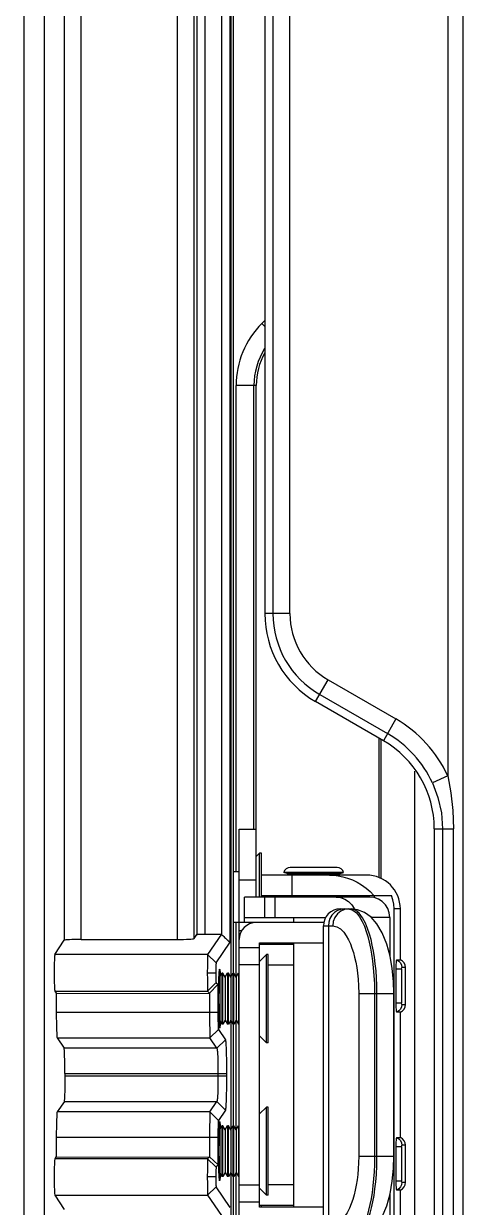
# Model space of a CAD drawing. Header units: millimetres. Extents: x -3132 to 28633, y 682 to 5849.
# Drawn here: x -695.4 to -669.5, y 2109.2 to 2179.1 of the extents above; entities that cross this region are included whole.
import ezdxf

# ---------------------------------------------------------------- set-up
doc = ezdxf.new("R2010")
doc.units = ezdxf.units.MM

msp = doc.modelspace()

# ---------------------------------------------------------------- linework, layer by layer
at = {"linetype": 'Continuous'}
for p, q in [((-669.454, 1998.486), (-669.454, 2425.883)), ((-695.402, 2411.041), (-695.402, 2104.595)), ((-694.176, 2105.401), (-694.176, 2378.386)), ((-683.17, 2351.292), (-683.17, 2122.824)), ((-693.004, 2349.108), (-693.004, 2125.007)), ((-692.005, 2125.058), (-692.005, 2349.058)), ((-686.346, 2349.058), (-686.346, 2125.058)), ((-683.224, 2124.897), (-683.224, 2349.219)), ((-685.346, 2125.108), (-685.346, 2349.007)), ((-685.188, 2348.769), (-685.188, 2125.347)), ((-684.688, 2125.372), (-684.688, 2348.743)), ((-683.732, 2348.752), (-683.732, 2125.364)), ((-670.37, 2339.4), (-670.37, 2134.716)), ((-680.687, 2329.82), (-680.687, 2144.295)), ((-679.688, 2144.295), (-679.688, 2329.82)), ((-683.032, 2227.719), (-683.032, 2123.058)), ((-681.17, 2222.162), (-681.17, 2144.295)), ((-681.17, 2161.604), (-681.345, 2161.429)), ((-681.345, 2161.429), (-681.17, 2161.255)), ((-681.676, 2157.761), (-682.864, 2157.761)), ((-682.864, 2129.058), (-682.864, 2157.761)), ((-681.811, 2131.558), (-681.811, 2157.761)), ((-681.676, 2131.558), (-681.676, 2157.761)), ((-679.688, 2144.295), (-681.17, 2144.295)), ((-678.17, 2139.099), (-677.429, 2140.383)), ((-677.429, 2140.383), (-673.429, 2138.074)), ((-677.929, 2139.518), (-673.929, 2137.208)), ((-674.17, 2136.79), (-678.17, 2139.099)), ((-673.429, 2138.074), (-674.17, 2136.79)), ((-674.45, 2136.951), (-674.45, 2128.711)), ((-674.308, 2128.662), (-674.308, 2136.869)), ((-672.311, 2067.509), (-672.311, 2134.995)), ((-670.37, 2134.716), (-671.279, 2134.299)), ((-682.675, 2131.558), (-681.675, 2131.558)), ((-682.675, 2102.558), (-682.675, 2131.558)), ((-681.675, 2127.558), (-681.675, 2131.558)), ((-671.17, 2131.594), (-670.027, 2131.594)), ((-671.17, 2131.594), (-671.17, 2071.002)), ((-670.683, 2131.594), (-670.683, 2070.068)), ((-670.027, 2070.068), (-670.027, 2131.594)), ((-681.475, 2130.158), (-681.675, 2129.957)), ((-681.375, 2130.158), (-681.475, 2130.158)), ((-681.475, 2127.558), (-681.475, 2130.158)), ((-681.375, 2127.558), (-681.375, 2130.158)), ((-682.675, 2129.058), (-683.025, 2129.058)), ((-676.523, 2129.005), (-680.049, 2129.005)), ((-679.855, 2128.958), (-680.049, 2129.005)), ((-679.855, 2128.958), (-676.717, 2128.958)), ((-676.903, 2129.303), (-679.67, 2129.303)), ((-679.486, 2128.958), (-679.486, 2128.858)), ((-677.086, 2128.958), (-677.086, 2128.858)), ((-676.717, 2128.958), (-676.523, 2129.005)), ((-681.675, 2128.558), (-682.675, 2128.558)), ((-675.171, 2128.858), (-681.375, 2128.858)), ((-679.556, 2127.658), (-679.556, 2128.858)), ((-674.978, 2127.558), (-682.375, 2127.558)), ((-682.375, 2126.058), (-682.375, 2127.558)), ((-681.375, 2127.658), (-673.702, 2127.658)), ((-681.175, 2126.358), (-681.175, 2127.558)), ((-680.57, 2127.558), (-680.57, 2126.358)), ((-679.486, 2127.658), (-679.486, 2127.558)), ((-677.086, 2127.658), (-677.086, 2127.558)), ((-674.722, 2127.658), (-674.722, 2127.529)), ((-676.714, 2126.858), (-676.078, 2126.858)), ((-676.483, 2126.858), (-676.691, 2126.833)), ((-673.171, 2126.858), (-673.537, 2126.858)), ((-673.537, 2107.258), (-673.537, 2126.858)), ((-673.171, 2123.858), (-673.171, 2126.858)), ((-682.375, 2126.358), (-677.573, 2126.358)), ((-679.486, 2126.358), (-679.486, 2126.058)), ((-673.793, 2126.358), (-674.886, 2126.358)), ((-673.793, 2126.358), (-673.793, 2124.129)), ((-684.914, 2125.369), (-684.871, 2125.371)), ((-684.804, 2125.372), (-684.758, 2125.372)), ((-684.688, 2125.372), (-683.732, 2125.364)), ((-677.695, 2126.058), (-683.025, 2126.058)), ((-682.864, 2122.824), (-682.864, 2126.058)), ((-682.535, 2125.558), (-682.675, 2125.558)), ((-677.714, 2125.858), (-677.158, 2125.858)), ((-677.714, 2108.258), (-677.714, 2125.858)), ((-677.417, 2125.858), (-677.417, 2108.258)), ((-693.564, 2124.167), (-693.004, 2125.007)), ((-692.005, 2125.058), (-686.346, 2125.058)), ((-685.346, 2125.108), (-685.188, 2125.347)), ((-685.029, 2125.365), (-684.994, 2125.367)), ((-684.994, 2125.367), (-684.955, 2125.368)), ((-684.955, 2125.368), (-684.914, 2125.369)), ((-683.732, 2125.364), (-684.544, 2124.167)), ((-684.043, 2123.666), (-683.224, 2124.897)), ((-683.648, 2125.28), (-683.594, 2125.227)), ((-683.594, 2125.227), (-683.543, 2125.178)), ((-683.543, 2125.178), (-683.496, 2125.133)), ((-683.496, 2125.133), (-683.453, 2125.092)), ((-683.395, 2125.038), (-683.362, 2125.007)), ((-681.475, 2124.858), (-677.714, 2124.858)), ((-681.475, 2109.258), (-681.475, 2124.858)), ((-679.486, 2124.758), (-681.475, 2124.758)), ((-681.375, 2124.758), (-681.375, 2124.858)), ((-679.486, 2124.858), (-679.486, 2109.258)), ((-684.544, 2124.167), (-693.564, 2124.167)), ((-684.043, 2123.666), (-684.544, 2124.167)), ((-681.475, 2124.558), (-682.675, 2124.558)), ((-681.075, 2124.158), (-681.475, 2123.755)), ((-680.975, 2124.158), (-681.075, 2124.158)), ((-681.075, 2118.958), (-681.075, 2124.158)), ((-680.975, 2118.958), (-680.975, 2124.158)), ((-684.06, 2123.3), (-684.061, 2123.24)), ((-684.058, 2123.417), (-684.06, 2123.359)), ((-684.06, 2123.359), (-684.06, 2123.3)), ((-684.057, 2123.471), (-684.058, 2123.417)), ((-681.475, 2123.558), (-682.675, 2123.558)), ((-680.975, 2123.558), (-679.486, 2123.558)), ((-673.094, 2123.308), (-673.443, 2123.308)), ((-673.443, 2123.308), (-673.443, 2121.308)), ((-673.383, 2123.858), (-673.171, 2123.858)), ((-673.094, 2123.308), (-673.094, 2121.308)), ((-672.871, 2123.4), (-673.084, 2123.4)), ((-672.871, 2121.216), (-672.871, 2123.4)), ((-684.563, 2123.086), (-684.062, 2123.086)), ((-684.061, 2123.179), (-684.062, 2123.086)), ((-684.061, 2123.24), (-684.061, 2123.179)), ((-683.834, 2122.824), (-683.873, 2122.89)), ((-683.834, 2122.824), (-683.699, 2123.058)), ((-683.834, 2122.824), (-683.834, 2120.292)), ((-683.804, 2123.067), (-683.796, 2122.889)), ((-683.645, 2123.058), (-683.699, 2123.058)), ((-683.699, 2123.058), (-683.699, 2120.058)), ((-683.51, 2122.824), (-683.645, 2123.058)), ((-683.645, 2120.058), (-683.645, 2123.058)), ((-683.51, 2122.824), (-683.374, 2123.058)), ((-683.51, 2122.824), (-683.51, 2120.292)), ((-683.32, 2123.058), (-683.374, 2123.058)), ((-683.374, 2123.058), (-683.374, 2120.058)), ((-683.185, 2122.824), (-683.32, 2123.058)), ((-683.32, 2120.058), (-683.32, 2123.058)), ((-683.185, 2122.824), (-683.05, 2123.058)), ((-683.185, 2122.824), (-683.185, 2120.292)), ((-682.996, 2123.058), (-683.05, 2123.058)), ((-683.05, 2123.058), (-683.05, 2120.058)), ((-682.86, 2122.824), (-682.996, 2123.058)), ((-682.996, 2120.058), (-682.996, 2123.058)), ((-682.86, 2122.824), (-682.725, 2123.058)), ((-682.86, 2122.824), (-682.86, 2120.292)), ((-682.675, 2123.058), (-682.725, 2123.058)), ((-682.725, 2123.058), (-682.725, 2120.058)), ((-693.564, 2122.006), (-684.544, 2122.006)), ((-693.564, 2122.006), (-693.477, 2121.875)), ((-693.477, 2121.907), (-693.477, 2120.741)), ((-684.063, 2122.486), (-684.544, 2122.006)), ((-684.544, 2122.006), (-684.444, 2121.887)), ((-683.939, 2122.389), (-684.44, 2121.883)), ((-684.44, 2121.883), (-684.44, 2120.741)), ((-683.92, 2122.369), (-684.063, 2122.486)), ((-693.477, 2121.875), (-684.44, 2121.874)), ((-675.629, 2121.858), (-673.55, 2121.858)), ((-675.629, 2121.858), (-675.629, 2112.258)), ((-674.694, 2121.858), (-674.694, 2112.258)), ((-674.55, 2112.258), (-674.55, 2121.858)), ((-673.55, 2112.258), (-673.55, 2121.858)), ((-673.443, 2121.308), (-673.094, 2121.308)), ((-673.084, 2121.216), (-672.871, 2121.216)), ((-683.939, 2120.741), (-693.477, 2120.741)), ((-683.939, 2120.56), (-683.938, 2120.45)), ((-673.171, 2120.758), (-673.383, 2120.758)), ((-673.171, 2113.358), (-673.171, 2120.758)), ((-683.938, 2120.45), (-683.936, 2120.341)), ((-683.936, 2120.341), (-683.934, 2120.234)), ((-683.934, 2120.234), (-683.932, 2120.133)), ((-683.932, 2120.133), (-683.93, 2120.07)), ((-683.93, 2120.07), (-683.928, 2120.011)), ((-683.928, 2120.011), (-683.926, 2119.957)), ((-683.926, 2119.957), (-683.924, 2119.909)), ((-683.834, 2120.292), (-683.873, 2120.225)), ((-683.834, 2120.292), (-683.699, 2120.058)), ((-683.645, 2120.058), (-683.699, 2120.058)), ((-683.51, 2120.292), (-683.645, 2120.058)), ((-683.51, 2120.292), (-683.374, 2120.058)), ((-683.32, 2120.058), (-683.374, 2120.058)), ((-683.185, 2120.292), (-683.32, 2120.058)), ((-683.185, 2120.292), (-683.05, 2120.058)), ((-683.17, 2120.292), (-683.17, 2113.824)), ((-682.996, 2120.058), (-683.05, 2120.058)), ((-683.032, 2120.058), (-683.032, 2118.465)), ((-682.86, 2120.292), (-682.996, 2120.058)), ((-682.864, 2113.824), (-682.864, 2120.292)), ((-682.86, 2120.292), (-682.725, 2120.058)), ((-682.675, 2120.058), (-682.725, 2120.058)), ((-693.427, 2119.243), (-684.407, 2119.243)), ((-693.427, 2119.243), (-693.02, 2118.632)), ((-684.413, 2119.463), (-684.411, 2119.399)), ((-683.906, 2119.744), (-684.407, 2119.243)), ((-684, 2118.632), (-684.407, 2119.243)), ((-683.499, 2119.133), (-684, 2118.632)), ((-683.906, 2119.744), (-683.499, 2119.133)), ((-681.075, 2118.958), (-681.475, 2119.361)), ((-684, 2118.632), (-693.02, 2118.632)), ((-683.467, 2118.857), (-683.463, 2118.782)), ((-683.463, 2118.782), (-683.459, 2118.699)), ((-683.459, 2118.699), (-683.456, 2118.608)), ((-683.456, 2118.608), (-683.452, 2118.509)), ((-683.452, 2118.509), (-683.449, 2118.404)), ((-683.449, 2118.404), (-683.446, 2118.293)), ((-683.032, 2118.464), (-683.032, 2115.652)), ((-680.975, 2118.958), (-681.075, 2118.958)), ((-683.945, 2118.035), (-683.943, 2117.947)), ((-683.943, 2117.947), (-683.942, 2117.856)), ((-683.942, 2117.856), (-683.941, 2117.76)), ((-683.446, 2118.293), (-683.443, 2118.178)), ((-683.443, 2118.178), (-683.441, 2118.06)), ((-683.441, 2118.06), (-683.439, 2117.938)), ((-683.439, 2117.938), (-683.437, 2117.815)), ((-683.437, 2117.815), (-683.436, 2117.691)), ((-683.436, 2117.691), (-683.434, 2117.567)), ((-692.97, 2117.134), (-683.433, 2117.134)), ((-692.97, 2117.134), (-692.97, 2116.981)), ((-683.937, 2117.349), (-683.936, 2117.242)), ((-683.936, 2117.242), (-683.934, 2117.134)), ((-683.934, 2117.134), (-683.934, 2116.981)), ((-683.434, 2117.567), (-683.434, 2117.442)), ((-683.434, 2117.442), (-683.433, 2117.319)), ((-683.433, 2117.319), (-683.433, 2117.196)), ((-683.433, 2117.196), (-683.433, 2116.859)), ((-683.433, 2116.981), (-692.97, 2116.981)), ((-683.941, 2116.299), (-683.943, 2116.203)), ((-683.94, 2116.397), (-683.941, 2116.299)), ((-683.938, 2116.71), (-683.94, 2116.397)), ((-683.937, 2116.818), (-683.938, 2116.71)), ((-683.436, 2116.362), (-683.438, 2116.239)), ((-683.435, 2116.487), (-683.436, 2116.362)), ((-683.434, 2116.611), (-683.435, 2116.487)), ((-683.433, 2116.735), (-683.434, 2116.611)), ((-683.433, 2116.859), (-683.433, 2116.735)), ((-683.451, 2115.659), (-683.454, 2115.557)), ((-683.447, 2115.767), (-683.451, 2115.659)), ((-683.445, 2115.88), (-683.447, 2115.767)), ((-683.442, 2115.997), (-683.445, 2115.88)), ((-683.44, 2116.117), (-683.442, 2115.997)), ((-683.438, 2116.239), (-683.44, 2116.117)), ((-683.032, 2115.65), (-683.032, 2114.058)), ((-692.995, 2115.483), (-693.427, 2114.872)), ((-692.995, 2115.483), (-684, 2115.483)), ((-684.407, 2114.872), (-684, 2115.483)), ((-683.499, 2114.983), (-684, 2115.483)), ((-683.499, 2114.983), (-683.906, 2114.372)), ((-683.458, 2115.462), (-683.461, 2115.374)), ((-683.454, 2115.557), (-683.458, 2115.462)), ((-681.075, 2115.158), (-681.475, 2114.755)), ((-680.975, 2115.158), (-681.075, 2115.158)), ((-681.075, 2109.958), (-681.075, 2115.158)), ((-680.975, 2109.958), (-680.975, 2115.158)), ((-684.407, 2114.872), (-693.427, 2114.872)), ((-683.906, 2114.372), (-684.407, 2114.872)), ((-684.427, 2113.976), (-684.436, 2113.605)), ((-683.938, 2113.629), (-683.939, 2113.52)), ((-683.939, 2113.52), (-683.939, 2111.727)), ((-683.937, 2113.739), (-683.938, 2113.629)), ((-683.935, 2113.846), (-683.937, 2113.739)), ((-683.933, 2113.949), (-683.935, 2113.846)), ((-683.931, 2114.015), (-683.933, 2113.949)), ((-683.929, 2114.076), (-683.931, 2114.015)), ((-683.927, 2114.132), (-683.929, 2114.076)), ((-683.834, 2113.824), (-683.873, 2113.89)), ((-683.834, 2113.824), (-683.699, 2114.058)), ((-683.834, 2113.824), (-683.834, 2111.292)), ((-683.804, 2114.067), (-683.796, 2113.889)), ((-683.645, 2114.058), (-683.699, 2114.058)), ((-683.699, 2114.058), (-683.699, 2111.058)), ((-683.51, 2113.824), (-683.645, 2114.058)), ((-683.645, 2111.058), (-683.645, 2114.058)), ((-683.51, 2113.824), (-683.374, 2114.058)), ((-683.51, 2113.824), (-683.51, 2111.292)), ((-683.32, 2114.058), (-683.374, 2114.058)), ((-683.374, 2114.058), (-683.374, 2111.058)), ((-683.185, 2113.824), (-683.32, 2114.058)), ((-683.32, 2111.058), (-683.32, 2114.058)), ((-683.185, 2113.824), (-683.05, 2114.058)), ((-683.185, 2113.824), (-683.185, 2111.292)), ((-682.996, 2114.058), (-683.05, 2114.058)), ((-683.05, 2114.058), (-683.05, 2111.058)), ((-682.86, 2113.824), (-682.996, 2114.058)), ((-682.996, 2111.058), (-682.996, 2114.058)), ((-682.86, 2113.824), (-682.725, 2114.058)), ((-682.86, 2113.824), (-682.86, 2111.292)), ((-682.675, 2114.058), (-682.725, 2114.058)), ((-682.725, 2114.058), (-682.725, 2111.058)), ((-693.477, 2113.375), (-683.939, 2113.375)), ((-693.477, 2113.375), (-693.477, 2112.208)), ((-684.44, 2113.375), (-684.44, 2112.225)), ((-673.094, 2112.808), (-673.443, 2112.808)), ((-673.443, 2112.808), (-673.443, 2110.808)), ((-673.383, 2113.358), (-673.171, 2113.358)), ((-673.094, 2112.808), (-673.094, 2110.808)), ((-672.871, 2112.9), (-673.084, 2112.9)), ((-672.871, 2110.716), (-672.871, 2112.9)), ((-693.477, 2112.241), (-693.564, 2112.11)), ((-684.544, 2112.11), (-693.564, 2112.11)), ((-693.477, 2112.208), (-684.44, 2112.225)), ((-684.44, 2112.225), (-684.544, 2112.11)), ((-684.056, 2111.623), (-684.544, 2112.11)), ((-683.92, 2111.746), (-684.44, 2112.225)), ((-675.629, 2112.258), (-673.55, 2112.258)), ((-684.056, 2111.623), (-683.92, 2111.746)), ((-684.062, 2111.03), (-684.563, 2111.03)), ((-684.062, 2111.03), (-684.061, 2110.936)), ((-684.061, 2110.936), (-684.061, 2110.876)), ((-684.061, 2110.876), (-684.06, 2110.816)), ((-684.06, 2110.816), (-684.06, 2110.756)), ((-684.06, 2110.756), (-684.058, 2110.699)), ((-684.058, 2110.699), (-684.057, 2110.645)), ((-683.834, 2111.292), (-683.873, 2111.225)), ((-683.834, 2111.292), (-683.699, 2111.058)), ((-683.645, 2111.058), (-683.699, 2111.058)), ((-683.51, 2111.292), (-683.645, 2111.058)), ((-683.51, 2111.292), (-683.374, 2111.058)), ((-683.32, 2111.058), (-683.374, 2111.058)), ((-683.185, 2111.292), (-683.32, 2111.058)), ((-683.185, 2111.292), (-683.05, 2111.058)), ((-683.17, 2111.292), (-683.17, 2096.258)), ((-682.996, 2111.058), (-683.05, 2111.058)), ((-683.032, 2111.058), (-683.032, 2096.258)), ((-682.86, 2111.292), (-682.996, 2111.058)), ((-682.864, 2108.058), (-682.864, 2111.292)), ((-682.86, 2111.292), (-682.725, 2111.058)), ((-682.675, 2111.058), (-682.725, 2111.058)), ((-673.443, 2110.808), (-673.094, 2110.808)), ((-673.084, 2110.716), (-672.871, 2110.716)), ((-684.544, 2109.949), (-684.043, 2110.449)), ((-684.057, 2110.645), (-684.055, 2110.596)), ((-683.224, 2109.219), (-684.043, 2110.449)), ((-682.675, 2110.558), (-681.475, 2110.558)), ((-681.075, 2109.958), (-681.475, 2110.361)), ((-679.486, 2110.558), (-680.975, 2110.558)), ((-673.171, 2110.258), (-673.383, 2110.258)), ((-673.171, 2107.258), (-673.171, 2110.258)), ((-693.564, 2109.949), (-684.544, 2109.949)), ((-693.564, 2109.949), (-693.004, 2109.108)), ((-684.544, 2109.949), (-683.732, 2108.752)), ((-682.675, 2109.558), (-681.475, 2109.558)), ((-681.475, 2109.358), (-679.486, 2109.358)), ((-681.375, 2109.258), (-681.375, 2109.358)), ((-680.975, 2109.958), (-681.075, 2109.958)), ((-673.793, 2109.986), (-673.793, 2107.758)), ((-677.714, 2109.258), (-681.475, 2109.258))]:
    msp.add_line(p, q, dxfattribs=at)
for points in [[(-670.37, 2134.716), (-670.183, 2133.721), (-670.067, 2132.679), (-670.027, 2131.594)], [(-671.279, 2134.299), (-670.952, 2133.432), (-670.751, 2132.523), (-670.683, 2131.594)], [(-677.351, 2128.858), (-677.096, 2128.847), (-676.831, 2128.814), (-676.559, 2128.757), (-676.282, 2128.676), (-676.003, 2128.569), (-675.726, 2128.435), (-675.455, 2128.276), (-675.195, 2128.091), (-674.953, 2127.885), (-674.732, 2127.658)], [(-676.964, 2127.558), (-676.699, 2127.528), (-676.448, 2127.438), (-676.224, 2127.296), (-676.038, 2127.106), (-675.897, 2126.88), (-675.881, 2126.834)], [(-676.583, 2127.558), (-676.535, 2127.593), (-676.426, 2127.642), (-676.319, 2127.658)], [(-673.793, 2126.358), (-673.823, 2126.626), (-673.911, 2126.88), (-674.052, 2127.106), (-674.239, 2127.296), (-674.463, 2127.438), (-674.713, 2127.528), (-674.978, 2127.558)], [(-673.537, 2126.858), (-673.555, 2127.131), (-673.61, 2127.4), (-673.702, 2127.658)], [(-676.691, 2126.833), (-676.888, 2126.759), (-677.065, 2126.64), (-677.213, 2126.481), (-677.324, 2126.292), (-677.393, 2126.08), (-677.417, 2125.858)], [(-676.224, 2126.858), (-676.466, 2126.824), (-676.691, 2126.724), (-676.884, 2126.565), (-677.033, 2126.358), (-677.126, 2126.117), (-677.158, 2125.858)], [(-676.224, 2126.858), (-675.978, 2126.793), (-675.765, 2126.627), (-675.581, 2126.394), (-675.425, 2126.122), (-675.295, 2125.831), (-675.187, 2125.532), (-675.093, 2125.224), (-675.01, 2124.899), (-674.935, 2124.55), (-674.869, 2124.179), (-674.813, 2123.788), (-674.767, 2123.378), (-674.73, 2122.934), (-674.705, 2122.434), (-674.694, 2121.858)], [(-674.55, 2121.858), (-674.557, 2122.339), (-674.576, 2122.782), (-674.606, 2123.204), (-674.647, 2123.607), (-674.697, 2123.995), (-674.756, 2124.366), (-674.825, 2124.717), (-674.902, 2125.05), (-674.992, 2125.375), (-675.101, 2125.701), (-675.235, 2126.027), (-675.399, 2126.336), (-675.597, 2126.603), (-675.826, 2126.789), (-676.079, 2126.858)], [(-673.55, 2121.858), (-673.573, 2122.576), (-673.648, 2123.337), (-673.779, 2124.077), (-673.972, 2124.785), (-674.237, 2125.445), (-674.55, 2125.974), (-674.89, 2126.363), (-675.278, 2126.646), (-675.703, 2126.813), (-676.078, 2126.858)], [(-684.871, 2125.371), (-684.827, 2125.371), (-684.804, 2125.372)], [(-684.758, 2125.372), (-684.711, 2125.372), (-684.688, 2125.372)], [(-677.158, 2125.858), (-676.912, 2125.806), (-676.699, 2125.674), (-676.515, 2125.487), (-676.359, 2125.269), (-676.229, 2125.036), (-676.121, 2124.797), (-676.027, 2124.551), (-675.944, 2124.291), (-675.869, 2124.011), (-675.803, 2123.715), (-675.747, 2123.402), (-675.701, 2123.074), (-675.664, 2122.719), (-675.639, 2122.319), (-675.629, 2121.858)], [(-685.187, 2125.347), (-685.187, 2125.348), (-685.185, 2125.349), (-685.181, 2125.35), (-685.177, 2125.351), (-685.172, 2125.353), (-685.165, 2125.354), (-685.158, 2125.355), (-685.149, 2125.356), (-685.14, 2125.357), (-685.129, 2125.358), (-685.118, 2125.36), (-685.105, 2125.361), (-685.092, 2125.362), (-685.077, 2125.363), (-685.062, 2125.363), (-685.046, 2125.364), (-685.029, 2125.365)], [(-683.732, 2125.364), (-683.704, 2125.335), (-683.648, 2125.28)], [(-683.453, 2125.092), (-683.433, 2125.073), (-683.395, 2125.038)], [(-683.362, 2125.007), (-683.347, 2124.994), (-683.333, 2124.981), (-683.32, 2124.97), (-683.309, 2124.959), (-683.297, 2124.95), (-683.287, 2124.941), (-683.278, 2124.933), (-683.269, 2124.926), (-683.261, 2124.92), (-683.254, 2124.914), (-683.248, 2124.909), (-683.242, 2124.905), (-683.238, 2124.902), (-683.234, 2124.9), (-683.23, 2124.898), (-683.227, 2124.897), (-683.225, 2124.896), (-683.224, 2124.897)], [(-684.544, 2124.167), (-684.55, 2124.069), (-684.559, 2123.829), (-684.56, 2123.484), (-684.563, 2123.086)], [(-684.043, 2123.666), (-684.044, 2123.665), (-684.045, 2123.661), (-684.046, 2123.656), (-684.048, 2123.648), (-684.049, 2123.639), (-684.05, 2123.627), (-684.051, 2123.614), (-684.052, 2123.599), (-684.053, 2123.582), (-684.054, 2123.563), (-684.054, 2123.542), (-684.055, 2123.52), (-684.057, 2123.471)], [(-683.881, 2122.685), (-683.865, 2123.076), (-683.845, 2123.283), (-683.837, 2123.306)], [(-683.837, 2123.306), (-683.824, 2123.279), (-683.804, 2123.067)], [(-673.383, 2123.858), (-673.397, 2123.839), (-673.412, 2123.784), (-673.424, 2123.697), (-673.434, 2123.584), (-673.44, 2123.451), (-673.443, 2123.308)], [(-673.383, 2123.858), (-673.261, 2123.782), (-673.167, 2123.676), (-673.106, 2123.545), (-673.084, 2123.4)], [(-673.094, 2123.308), (-673.093, 2123.343), (-673.091, 2123.373), (-673.088, 2123.393), (-673.084, 2123.4)], [(-684.563, 2123.086), (-684.56, 2122.688), (-684.559, 2122.343), (-684.55, 2122.104), (-684.544, 2122.006)], [(-684.062, 2123.086), (-684.059, 2122.792), (-684.053, 2122.595), (-684.043, 2122.467)], [(-683.896, 2121.558), (-683.892, 2122.157), (-683.881, 2122.685)], [(-683.939, 2122.389), (-683.939, 2120.705), (-683.939, 2120.56)], [(-683.866, 2120.049), (-683.882, 2120.448), (-683.892, 2120.98), (-683.896, 2121.558)], [(-673.443, 2121.308), (-673.441, 2121.166), (-673.434, 2121.033), (-673.424, 2120.92), (-673.412, 2120.832), (-673.398, 2120.777), (-673.383, 2120.758)], [(-673.084, 2121.216), (-673.105, 2121.074), (-673.164, 2120.945), (-673.259, 2120.836), (-673.383, 2120.758)], [(-673.084, 2121.216), (-673.088, 2121.223), (-673.091, 2121.243), (-673.093, 2121.273), (-673.094, 2121.308)], [(-684.44, 2120.741), (-684.438, 2120.629), (-684.436, 2120.51)], [(-684.436, 2120.51), (-684.427, 2120.14), (-684.425, 2120.022)], [(-684.425, 2120.022), (-684.422, 2119.805), (-684.42, 2119.708), (-684.418, 2119.618), (-684.413, 2119.463)], [(-683.924, 2119.909), (-683.923, 2119.887), (-683.921, 2119.867), (-683.92, 2119.848), (-683.919, 2119.83), (-683.918, 2119.815), (-683.916, 2119.8), (-683.915, 2119.788), (-683.914, 2119.777), (-683.913, 2119.768), (-683.911, 2119.76), (-683.91, 2119.753), (-683.909, 2119.749), (-683.908, 2119.745), (-683.906, 2119.744)], [(-683.837, 2119.81), (-683.846, 2119.836), (-683.866, 2120.049)], [(-683.796, 2120.227), (-683.804, 2120.04), (-683.824, 2119.833), (-683.837, 2119.81)], [(-684.411, 2119.399), (-684.41, 2119.304), (-684.409, 2119.273), (-684.408, 2119.253), (-684.407, 2119.243)], [(-683.499, 2119.133), (-683.497, 2119.13), (-683.495, 2119.125), (-683.493, 2119.118), (-683.491, 2119.108), (-683.488, 2119.097), (-683.486, 2119.083), (-683.484, 2119.067), (-683.482, 2119.049), (-683.48, 2119.028), (-683.478, 2119.005), (-683.476, 2118.98), (-683.474, 2118.953), (-683.471, 2118.923), (-683.469, 2118.891), (-683.467, 2118.857)], [(-684, 2118.632), (-683.998, 2118.629), (-683.997, 2118.623), (-683.995, 2118.615), (-683.993, 2118.606), (-683.991, 2118.595), (-683.988, 2118.581), (-683.986, 2118.566), (-683.983, 2118.549), (-683.98, 2118.531), (-683.977, 2118.51), (-683.975, 2118.488), (-683.972, 2118.466), (-683.97, 2118.444), (-683.967, 2118.422), (-683.965, 2118.397), (-683.963, 2118.369), (-683.96, 2118.338), (-683.958, 2118.304), (-683.955, 2118.27), (-683.953, 2118.234), (-683.951, 2118.197), (-683.95, 2118.159), (-683.948, 2118.119), (-683.946, 2118.077), (-683.945, 2118.035)], [(-683.941, 2117.76), (-683.939, 2117.61), (-683.939, 2117.559), (-683.937, 2117.349)], [(-692.97, 2116.981), (-692.977, 2116.254), (-692.995, 2115.709), (-693.02, 2115.483)], [(-683.934, 2116.981), (-683.935, 2116.927), (-683.937, 2116.818)], [(-683.943, 2116.203), (-683.944, 2116.113), (-683.946, 2116.069), (-683.947, 2116.026), (-683.948, 2115.985), (-683.95, 2115.945), (-683.952, 2115.906), (-683.954, 2115.869), (-683.956, 2115.833), (-683.958, 2115.799), (-683.961, 2115.768), (-683.963, 2115.741), (-683.965, 2115.717), (-683.967, 2115.696), (-683.969, 2115.675), (-683.972, 2115.654), (-683.974, 2115.631), (-683.977, 2115.609), (-683.98, 2115.588), (-683.983, 2115.568), (-683.985, 2115.551), (-683.988, 2115.536), (-683.991, 2115.522), (-683.993, 2115.51), (-683.995, 2115.501), (-683.997, 2115.493), (-683.998, 2115.487), (-684, 2115.483)], [(-683.461, 2115.374), (-683.465, 2115.295), (-683.467, 2115.259), (-683.469, 2115.224), (-683.471, 2115.192), (-683.474, 2115.163), (-683.476, 2115.135), (-683.478, 2115.11), (-683.48, 2115.087), (-683.482, 2115.067), (-683.484, 2115.049), (-683.486, 2115.033), (-683.488, 2115.019), (-683.491, 2115.007), (-683.493, 2114.998), (-683.495, 2114.991), (-683.497, 2114.986), (-683.499, 2114.983)], [(-684.422, 2114.31), (-684.425, 2114.094), (-684.427, 2113.976)], [(-684.418, 2114.498), (-684.42, 2114.408), (-684.422, 2114.31)], [(-684.41, 2114.812), (-684.411, 2114.716), (-684.413, 2114.652), (-684.418, 2114.498)], [(-684.407, 2114.872), (-684.408, 2114.862), (-684.409, 2114.843), (-684.41, 2114.812)], [(-683.906, 2114.372), (-683.908, 2114.37), (-683.909, 2114.367), (-683.91, 2114.362), (-683.911, 2114.356), (-683.913, 2114.348), (-683.914, 2114.339), (-683.915, 2114.328), (-683.916, 2114.315), (-683.918, 2114.301), (-683.919, 2114.285), (-683.92, 2114.268), (-683.921, 2114.249), (-683.923, 2114.229), (-683.924, 2114.207), (-683.925, 2114.183), (-683.927, 2114.132)], [(-683.881, 2113.685), (-683.865, 2114.076), (-683.845, 2114.283), (-683.837, 2114.306)], [(-683.837, 2114.306), (-683.824, 2114.279), (-683.804, 2114.067)], [(-684.436, 2113.605), (-684.438, 2113.487), (-684.44, 2113.375)], [(-683.896, 2112.558), (-683.892, 2113.157), (-683.881, 2113.685)], [(-673.383, 2113.358), (-673.397, 2113.339), (-673.412, 2113.284), (-673.424, 2113.197), (-673.434, 2113.084), (-673.44, 2112.951), (-673.443, 2112.808)], [(-673.383, 2113.358), (-673.261, 2113.282), (-673.167, 2113.176), (-673.106, 2113.045), (-673.084, 2112.9)], [(-673.094, 2112.808), (-673.093, 2112.843), (-673.091, 2112.873), (-673.088, 2112.893), (-673.084, 2112.9)], [(-684.544, 2112.11), (-684.55, 2112.012), (-684.559, 2111.773), (-684.56, 2111.428), (-684.563, 2111.03)], [(-683.866, 2111.049), (-683.882, 2111.448), (-683.892, 2111.98), (-683.896, 2112.558)], [(-675.629, 2112.258), (-675.636, 2111.873), (-675.655, 2111.518), (-675.685, 2111.181), (-675.725, 2110.858), (-675.775, 2110.548), (-675.835, 2110.251), (-675.903, 2109.97), (-675.981, 2109.704), (-676.071, 2109.444), (-676.18, 2109.183), (-676.314, 2108.923), (-676.478, 2108.675), (-676.676, 2108.462), (-676.905, 2108.313), (-677.158, 2108.258)], [(-676.079, 2107.258), (-675.834, 2107.323), (-675.62, 2107.488), (-675.436, 2107.721), (-675.28, 2107.994), (-675.151, 2108.285), (-675.042, 2108.584), (-674.948, 2108.892), (-674.865, 2109.217), (-674.79, 2109.566), (-674.725, 2109.937), (-674.668, 2110.327), (-674.622, 2110.737), (-674.586, 2111.181), (-674.56, 2111.682), (-674.55, 2112.258)], [(-676.078, 2107.258), (-675.707, 2107.302), (-675.281, 2107.468), (-674.892, 2107.751), (-674.552, 2108.139), (-674.239, 2108.668), (-673.973, 2109.327), (-673.78, 2110.035), (-673.648, 2110.775), (-673.573, 2111.535), (-673.55, 2112.258)], [(-674.694, 2112.258), (-674.702, 2111.777), (-674.721, 2111.333), (-674.751, 2110.912), (-674.791, 2110.509), (-674.841, 2110.121), (-674.901, 2109.749), (-674.969, 2109.398), (-675.047, 2109.066), (-675.137, 2108.741), (-675.246, 2108.415), (-675.38, 2108.089), (-675.544, 2107.779), (-675.742, 2107.513), (-675.971, 2107.327)], [(-684.043, 2111.636), (-684.05, 2111.562), (-684.057, 2111.427), (-684.061, 2111.237), (-684.062, 2111.03)], [(-684.563, 2111.03), (-684.56, 2110.631), (-684.559, 2110.287), (-684.55, 2110.047), (-684.544, 2109.949)], [(-683.837, 2110.81), (-683.846, 2110.836), (-683.866, 2111.049)], [(-683.796, 2111.227), (-683.804, 2111.04), (-683.824, 2110.833), (-683.837, 2110.81)], [(-673.443, 2110.808), (-673.441, 2110.666), (-673.434, 2110.533), (-673.424, 2110.42), (-673.412, 2110.332), (-673.398, 2110.277), (-673.383, 2110.258)], [(-673.084, 2110.716), (-673.105, 2110.574), (-673.164, 2110.445), (-673.259, 2110.336), (-673.383, 2110.258)], [(-673.084, 2110.716), (-673.088, 2110.723), (-673.091, 2110.743), (-673.093, 2110.773), (-673.094, 2110.808)], [(-684.055, 2110.596), (-684.054, 2110.574), (-684.054, 2110.553), (-684.053, 2110.534), (-684.052, 2110.517), (-684.051, 2110.502), (-684.05, 2110.488), (-684.049, 2110.477), (-684.048, 2110.468), (-684.046, 2110.46), (-684.045, 2110.455), (-684.044, 2110.451), (-684.043, 2110.449)]]:
    msp.add_lwpolyline(points, dxfattribs=at)
for centre, radius, start, end in [((-677.676, 2157.761), 5.188, 135, 179.99999), ((-677.676, 2157.761), 4.134, 148.03055, 180), ((-677.676, 2157.761), 4, 151.11655, 179.99999), ((-675.17, 2144.295), 6, 180, 240), ((-675.17, 2144.295), 5.517, 180, 240), ((-675.17, 2144.295), 4.517, 180, 240), ((-677.17, 2131.594), 7.483, 24.66199, 60), ((-677.17, 2131.594), 6, 0, 60), ((-677.17, 2131.594), 6.483, 24.66199, 60), ((-679.671, 2128.913), 0.39, 90, 166.44822), ((-676.902, 2128.913), 0.39, 13.55178, 90), ((-675.171, 2126.858), 2, 0, 90), ((-676.714, 2125.858), 1, 90, 180), ((-681.675, 2125.058), 1, 90, 180), ((-673.371, 2123.4), 0.5, 0, 66.42182), ((-673.371, 2121.216), 0.5, 293.57818, 0), ((-673.371, 2112.9), 0.5, 0, 66.42182), ((-673.371, 2110.716), 0.5, 293.57818, 0)]:
    msp.add_arc(centre, radius, start, end, dxfattribs=at)
for centre, major_axis, ratio, start_param, end_param in [((-692.005, 2125.005), (1, 0), 0.052408, 1.570796, 3.106686), ((-686.346, 2125.11), (1, 0), 0.052408, -1.570796, -0.034907), ((-693.562, 2123.118), (0, 1.05), 0.034921, 0.05236, 1.601198), ((-693.562, 2123.054), (0, 1.05), 0.034921, 1.540394, 3.089233), ((-693.424, 2120.741), (0, 1.5), 0.034921, -4.712389, -3.193953), ((-693.023, 2117.134), (0, 1.5), 0.034921, -1.570796, -0.05236), ((-693.424, 2113.375), (0, 1.5), 0.034921, 0.05236, 1.570796), ((-693.562, 2111.061), (0, 1.05), 0.034921, 0.05236, 1.601198), ((-693.562, 2110.998), (0, 1.05), 0.034921, 1.540394, 3.089233)]:
    msp.add_ellipse(centre, major_axis=major_axis, ratio=ratio, start_param=start_param, end_param=end_param, dxfattribs=at)

doc.saveas('drawing.dxf')
